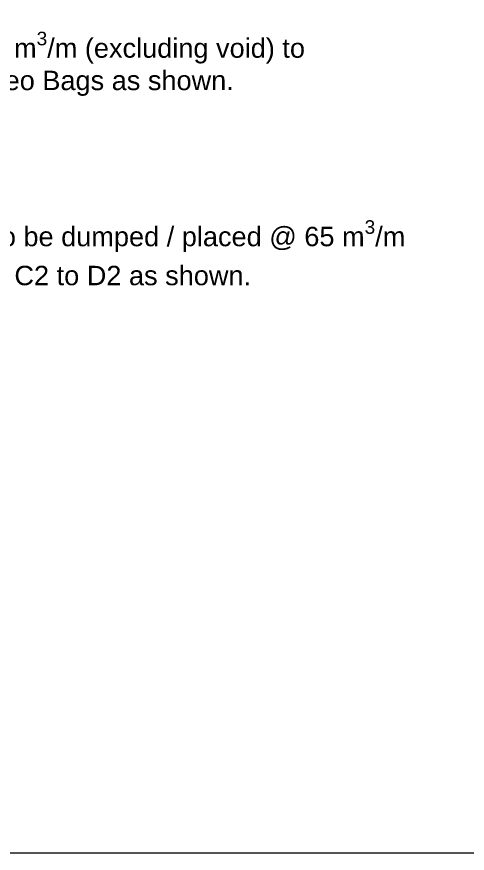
# Model space of a CAD drawing. Header units: inches. Extents: x 15 to 141071, y -30183 to 14738.
# Drawn here: x 70365.22 to 70390.48, y -9503.1 to -9456.21 of the extents above; entities that cross this region are included whole.
import ezdxf

# ---------------------------------------------------------------- set-up
doc = ezdxf.new("R2010")
doc.units = ezdxf.units.IN
doc.header["$MEASUREMENT"] = 0
doc.layers.add('LINE', color=7, linetype='Continuous')
doc.layers.add('Long Section Labels', color=7, linetype='Continuous', lineweight=9)
doc.styles.get("Standard").update_dxf_attribs({"font": 'arial.ttf'})

msp = doc.modelspace()

# ---------------------------------------------------------------- linework, layer by layer
at = {"layer": 'Long Section Labels'}
msp.add_lwpolyline([(70263.899539, -9367.80053), (70455.243959, -9367.80053), (70455.243959, -9503.100169), (70263.899539, -9503.100169)], close=True, dxfattribs=at)

# ---------------------------------------------------------------- texts
at = {"layer": 'LINE', "color": 7, "lineweight": 20, "ltscale": 0.5, "attachment_point": 1}
for s, insert, char_height, width in [('\\A1;Assorted C.C Blocks  @ 52 {\\C0;m\\H0.7x;\\S3^ ;\\H1.429x;/m} to 24.00 {\\C0;m\\H0.7x;\\S3^ ;\\H1.429x;/m} (excluding void) to be dumped / placed from C2 to D2 over Geo Bags as shown.\\P500 x 500 x 500 --------- 60 %\\P400 x 400 x 400 --------- 40 %', (70336.319904, -9457.045876), 1.088423855, 46.35266503), ('\\A1;250 kg  Geo Bags to be dumped / placed @ 65 {\\C0;m\\H0.7x;\\S3^ ;\\H1.429x;/m \\Pto 22.50 m\\H0.7x;\\S3^ ;\\H1.429x;/m}  from C2 to D2 as shown. ', (70351.316112, -9467.612938), 1.08842386, 44.46503777)]:
    msp.add_mtext(s, dxfattribs=dict(at, insert=insert, char_height=char_height, width=width))

doc.saveas('drawing.dxf')
